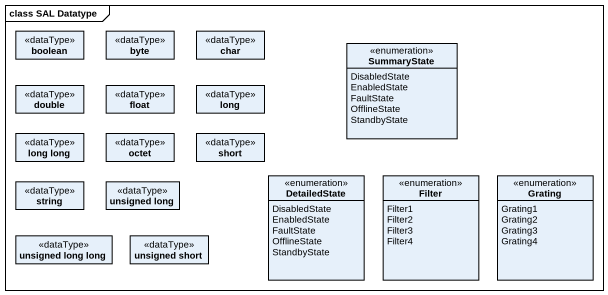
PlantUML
@startuml
mainframe class SAL Datatype
hide circle
hide empty members
class boolean <<dataType>>
class byte <<dataType>>
class char <<dataType>>
enum SummaryState {
  DisabledState
  EnabledState
  FaultState
  OfflineState
  StandbyState
}
class double <<dataType>>
class float <<dataType>>
class long <<dataType>>
class "long long" as long_long <<dataType>>
class octet <<dataType>>
class short <<dataType>>
class string <<dataType>>
class "unsigned long" as unsigned_long <<dataType>>
enum DetailedState {
  DisabledState
  EnabledState
  FaultState
  OfflineState
  StandbyState
}
enum Filter {
  Filter1
  Filter2
  Filter3
  Filter4
}
enum Grating {
  Grating1
  Grating2
  Grating3
  Grating4
}
class "unsigned long long" as unsigned_long_long <<dataType>>
class "unsigned short" as unsigned_short <<dataType>>
@enduml
